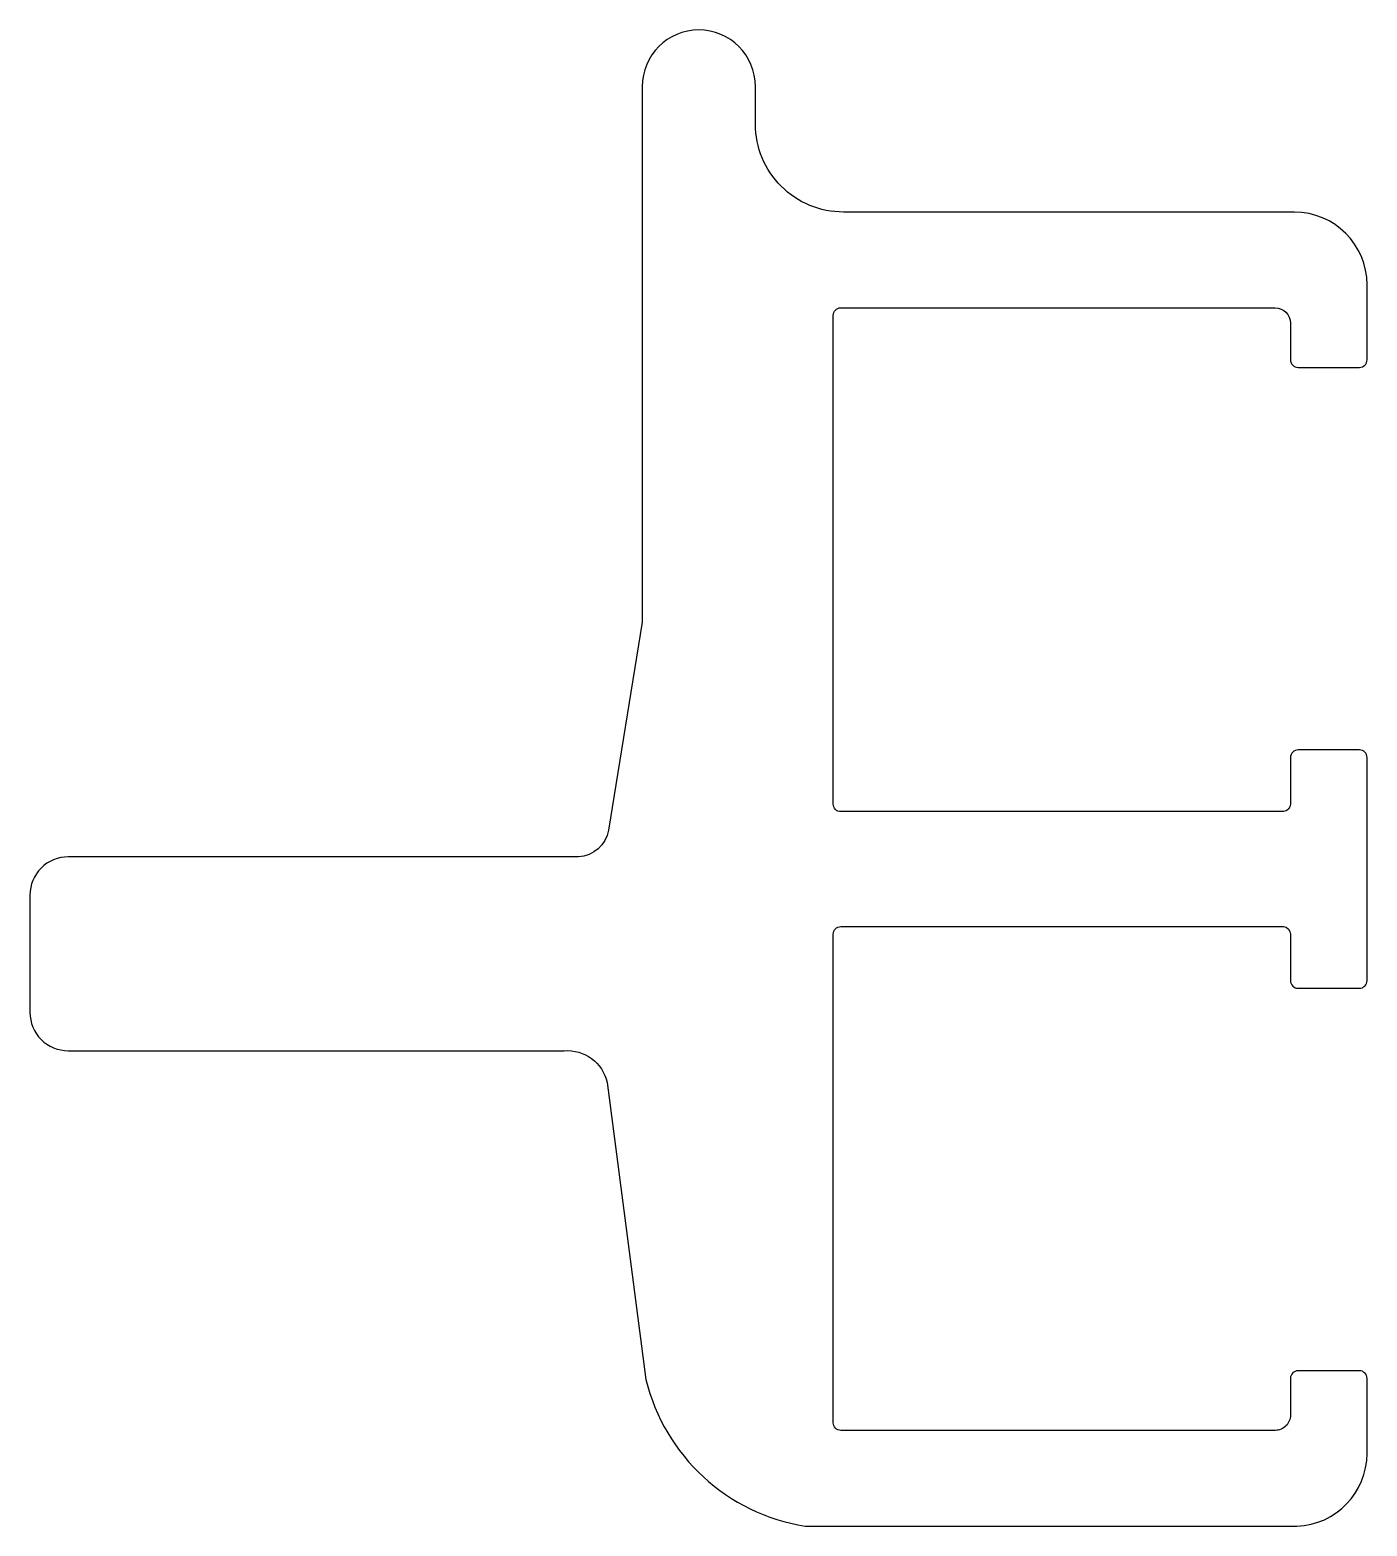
# Model space of a CAD drawing. Extents: x 1413.2 to 1448.2, y -20.3 to 18.9.
import ezdxf

# ---------------------------------------------------------------- set-up
doc = ezdxf.new("R2010")
doc.units = 0
doc.header["$LTSCALE"] = 15
doc.layers.get('0').update_dxf_attribs({"linetype": 'CONTINUOUS'})

msp = doc.modelspace()

# ---------------------------------------------------------------- linework, layer by layer
msp.add_lwpolyline([(1434.435, 11.603), (1445.787, 11.603, -0.412094), (1446.187, 11.202), (1446.187, 10.242, 0.418904), (1446.387, 10.044), (1447.989, 10.044, 0.418923), (1448.189, 10.242), (1448.189, 12.205, 0.41372), (1446.289, 14.106), (1434.502, 14.106, -0.414214), (1432.202, 16.406), (1432.202, 17.389, 1), (1429.243, 17.389), (1429.243, 3.38), (1428.359, -2.053, -0.354338), (1427.573, -2.754), (1414.239, -2.754, 0.414214), (1413.239, -3.754), (1413.239, -6.824, 0.414214), (1414.239, -7.824), (1427.203, -7.824, -0.375069), (1428.325, -8.654), (1429.341, -16.42, 0.302765), (1433.502, -20.254), (1446.354, -20.254, 0.404196), (1448.189, -18.355), (1448.189, -16.392, 0.414214), (1447.989, -16.192), (1446.387, -16.192, 0.414194), (1446.187, -16.392), (1446.187, -17.351, -0.414214), (1445.787, -17.751), (1434.435, -17.751, -0.414214), (1434.235, -17.551), (1434.236, -4.777, -0.414224), (1434.436, -4.577), (1446.003, -4.577, -0.390721), (1446.187, -4.777), (1446.187, -5.991, 0.418971), (1446.387, -6.19), (1447.989, -6.19, 0.418965), (1448.189, -5.991), (1448.189, -0.158, 0.40955), (1447.989, 0.043), (1446.387, 0.043, 0.409556), (1446.187, -0.158), (1446.187, -1.373, -0.3959), (1446.003, -1.571), (1434.436, -1.571, -0.419366), (1434.236, -1.373), (1434.235, 11.402, -0.409989), (1434.435, 11.603)], format="xyb")

doc.saveas('drawing.dxf')
